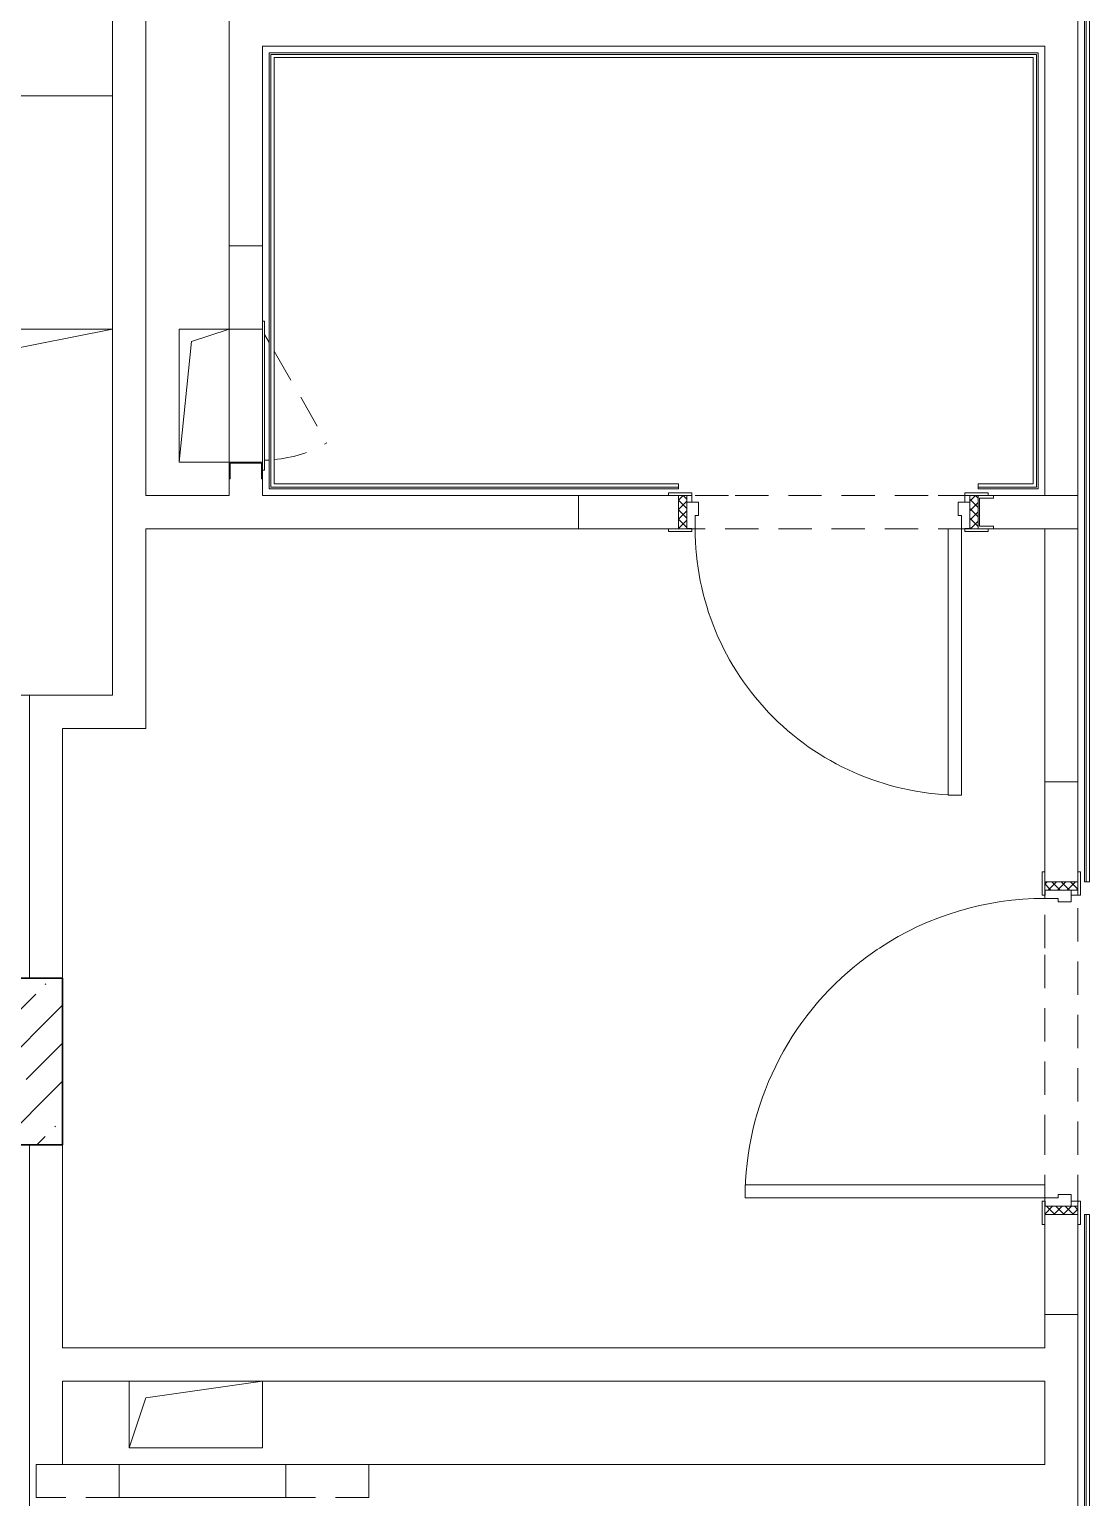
# Model space of a CAD drawing. Header units: millimetres. Extents: x 5993 to 95364, y 94667 to 143522.
# Drawn here: x 48180.9 to 48440.2, y 119700.2 to 120059.1 of the extents above; entities that cross this region are included whole.
import ezdxf

# ---------------------------------------------------------------- set-up
doc = ezdxf.new("R2010")
doc.units = ezdxf.units.MM
doc.linetypes.add('200_ШТРИХ_ш1п0_6_', pattern=[160, 100, -60])
for name, color, linetype, lineweight in [('0-2', 7, 'Continuous', 9), ('Двери', 7, 'Continuous', 9), ('Каркас_Импост', 7, 'Continuous', 13), ('Каркас_Импост-1', 7, 'Continuous', 9), ('Несущие колонны', 7, 'Continuous', 9), ('Несущие колонны-1', 7, 'Continuous', 35), ('Обобщенные модели', 7, 'Continuous', 9), ('Общие ребра', 7, 'Continuous', 9), ('Окна', 7, 'Continuous', 9), ('Открывание в плане-2', 7, '200_ШТРИХ_ш1п0_6_', 9), ('Открывание-1', 7, 'Continuous', 9), ('Панель', 7, 'Continuous', 13), ('Перемычка_Пунктирные линии-1', 7, '200_ШТРИХ_ш1п0_6_', 9), ('Стены-1', 7, 'Continuous', 13)]:
    doc.layers.add(name, color=color, linetype=linetype, lineweight=lineweight)

# ---------------------------------------------------------------- blocks, each defined once
blk = doc.blocks.new('Дверь_СКБ_1Ст_Внутренняя_ШЕР - СОШ_Д-3_Дв_900x2100h_С_У персонала_ Душ персонала-27748721-АИ2_01_План напольных покрытий и плинтусов 1го этажа _Часть 1_')
at = {"layer": 'Двери'}
h = blk.add_hatch(dxfattribs=at)
h.set_pattern_fill('FP_78', color=256, style=0, pattern_type=2)
h.set_pattern_definition([(135, (1851.411, 114.685), (-14.14213562373095, -14.14213562373095), []), (225, (1851.411, 114.685), (14.14213562373095, -14.14213562373095), [])])
h.paths.add_polyline_path([(462.4999999999035, 49.99999999989334), (437.4999999999092, 49.99999999989334), (437.4999999999092, -50.00000000007526), (462.4999999998862, -50.00000000007526)], flags=0)
at = {"layer": 'Каркас_Импост-1'}
h = blk.add_hatch(dxfattribs=at)
h.set_pattern_fill('FP_79', color=256, style=0, pattern_type=2)
h.set_pattern_definition([(45, (-271.384, 114.685), (-14.14213562373095, 14.14213562373095), []), (135, (-271.384, 114.685), (-14.14213562373095, -14.14213562373095), [])])
h.paths.add_polyline_path([(-412.5000000001054, 49.99999999989334), (-437.5000000000998, 49.99999999989334), (-437.5000000000998, -50.00000000010125), (-412.5000000001054, -50.00000000010125)], flags=0)
at = {"layer": 'Каркас_Импост'}
for p, q in [((-397.5000000000052, 57.99999999999704), (-467.5000000000055, 57.99999999999704)), ((-467.5000000000055, 57.99999999999704), (-467.5000000000055, 49.99999999999613)), ((-467.5000000000055, 49.99999999999613), (-397.5000000000052, 49.99999999999613)), ((-412.5000000000055, 49.99999999999423), (-437.5000000000056, 49.99999999999423)), ((-437.5000000000056, 49.99999999999423), (-437.5000000000056, -50.00000000000185)), ((-387.5000000000078, 50.00000000094646), (-412.5000000000077, 50.00000000094646)), ((-412.5000000000077, 50.00000000094646), (-412.5000000000077, -29.99999999905353)), ((-412.5000000000055, -50.00000000000185), (-412.5000000000055, 49.99999999999423)), ((-397.5000000000052, 49.99999999999613), (-412.5000000000055, 49.99999999999613)), ((-412.5000000000055, 49.99999999999613), (-412.5000000000055, 48.99999999999687)), ((-412.5000000000055, 48.99999999999687), (-397.5000000000052, 48.99999999999687)), ((-397.5000000000052, 49.99999999999613), (-397.5000000000052, 57.99999999999704)), ((-397.5000000000052, 48.99999999999687), (-397.5000000000052, 49.99999999999613)), ((-387.5000000000078, 10.0000000009472), (-387.5000000000078, 50.00000000094646)), ((412.4999999999917, 50.00000000094646), (412.4999999999917, 10.0000000009472)), ((437.4999999999921, 50.00000000094646), (412.4999999999917, 50.00000000094646)), ((492.4999999999958, 57.9999999999829), (422.4999999999955, 57.9999999999829)), ((422.4999999999955, 57.99999999998293), (422.4999999999955, 49.99999999997172)), ((437.4999999999961, 49.99999999999594), (422.4999999999955, 49.99999999999594)), ((422.4999999999955, 49.99999999999594), (422.4999999999955, 48.99999999999665)), ((422.4999999999955, 49.99999999997172), (492.4999999999958, 49.99999999997172)), ((422.4999999999955, 48.99999999999665), (437.4999999999961, 48.99999999999665)), ((437.4999999999921, -29.99999999905353), (437.4999999999921, 50.00000000094646)), ((462.4999999999959, 49.99999999999412), (437.4999999999953, 49.99999999999412)), ((437.4999999999953, 49.99999999999412), (437.4999999999953, -49.99999999997178)), ((437.4999999999961, 48.99999999999665), (437.4999999999961, 49.99999999999594)), ((462.4999999999959, -49.99999999997178), (462.4999999999959, 49.99999999999412)), ((492.4999999999958, 49.99999999997171), (492.4999999999958, 57.9999999999829)), ((-377.5000000000084, 10.0000000009472), (-387.5000000000078, 10.0000000009472)), ((-377.5000000000084, -29.99999999905353), (-377.5000000000084, 10.0000000009472)), ((412.4999999999917, 10.0000000009472), (402.4999999999911, 10.0000000009472)), ((402.4999999999911, 10.0000000009472), (402.4999999999911, -29.99999999905353)), ((-412.5000000000077, -29.99999999905353), (-377.5000000000084, -29.99999999905353)), ((-397.5000000000052, -30.00000000001632), (-412.5000000000055, -30.00000000001632)), ((-412.5000000000055, -30.00000000001632), (-412.5000000000055, -50.00000000000357)), ((-397.5000000000052, -50.00000000000357), (-397.5000000000052, -30.00000000001632)), ((402.4999999999911, -29.99999999905353), (437.4999999999921, -29.99999999905353)), ((437.4999999999961, -30.00000000001653), (422.4999999999955, -30.00000000001653)), ((422.4999999999955, -30.00000000001653), (422.4999999999955, -50.00000000000376)), ((437.4999999999961, -50.00000000000376), (437.4999999999961, -30.00000000001653)), ((-397.5000000000052, -50.00000000000356), (-467.5000000000055, -50.00000000000356)), ((-467.5000000000055, -50.00000000000356), (-467.5000000000055, -57.99999999999862)), ((-467.5000000000055, -57.99999999999862), (-397.5000000000052, -57.99999999999862)), ((-437.5000000000056, -50.00000000000185), (-412.5000000000055, -50.00000000000185)), ((-412.5000000000055, -50.00000000000357), (-397.5000000000052, -50.00000000000357)), ((-397.5000000000052, -57.99999999999862), (-397.5000000000052, -50.00000000000356)), ((422.4999999999955, -50.00000000000376), (437.4999999999961, -50.00000000000376)), ((492.4999999999955, -50.00000000000403), (422.4999999999952, -50.00000000000403)), ((422.4999999999952, -50.00000000000403), (422.4999999999952, -58.0000000000114)), ((422.4999999999952, -58.0000000000114), (492.4999999999955, -58.0000000000114)), ((437.4999999999953, -49.99999999997178), (462.4999999999959, -49.99999999997178)), ((492.4999999999955, -58.00000000001142), (492.4999999999955, -50.00000000000403))]:
    blk.add_line(p, q, dxfattribs=at)
at = {"layer": 'Открывание-1'}
blk.add_arc((-387.4999999999975, 50.00000000094532), 799.9999999999899, 359.9999999999996, 90.0000000000013, dxfattribs=at)
at = {"layer": 'Панель'}
for p, q in [((-387.5000000000144, 850.0000000009346), (-387.5000000000105, 50.00000000093452)), ((-347.5000000000144, 850.0000000009347), (-387.5000000000144, 850.0000000009347)), ((-347.5000000000105, 50.00000000093479), (-347.5000000000144, 850.0000000009347)), ((-387.5000000000105, 50.00000000093452), (-347.5000000000105, 50.00000000093452))]:
    blk.add_line(p, q, dxfattribs=at)
blk = doc.blocks.new('Дверь_СКБ_1Ст_Внутренняя_ШЕР - СОШ_Д-8_Дв_1000x2100h_ПУИ_  Комната персонала-27781682-АИ2_01_План напольных покрытий и плинтусов 1го этажа _Часть 1_')
at = {"layer": 'Двери'}
h = blk.add_hatch(dxfattribs=at)
h.set_pattern_fill('FP_64', color=256, style=0, pattern_type=2)
h.set_pattern_definition([(135, (1801.411, 114.685), (-14.14213562373095, -14.14213562373095), []), (225, (1801.411, 114.685), (14.14213562373095, -14.14213562373095), [])])
h.paths.add_polyline_path([(487.5000000000884, -50.00000000005794), (512.5000000000871, -50.00000000005794), (512.5000000000871, 49.99999999988468), (487.5000000000884, 49.99999999988468)], flags=0)
at = {"layer": 'Каркас_Импост-1'}
h = blk.add_hatch(dxfattribs=at)
h.set_pattern_fill('FP_65', color=256, style=0, pattern_type=2)
h.set_pattern_definition([(45, (-321.384, 114.685), (-14.14213562373095, 14.14213562373095), []), (135, (-321.384, 114.685), (-14.14213562373095, -14.14213562373095), [])])
h.paths.add_polyline_path([(-487.4999999999152, -50.00000000009259), (-462.4999999999122, -50.00000000009259), (-462.4999999999122, 49.999999999902), (-487.4999999999152, 49.999999999902)], flags=0)
at = {"layer": 'Каркас_Импост'}
for p, q in [((-447.5000000000049, 57.99999999999704), (-517.5000000000052, 57.99999999999704)), ((-517.5000000000052, 57.99999999999704), (-517.5000000000052, 49.99999999999613)), ((-517.5000000000052, 49.99999999999613), (-447.5000000000049, 49.99999999999613)), ((-462.5000000000052, 49.99999999999423), (-487.5000000000053, 49.99999999999423)), ((-487.5000000000053, 49.99999999999423), (-487.5000000000053, -50.00000000000185)), ((-437.500000000008, 50.00000000094693), (-462.5000000000079, 50.00000000094693)), ((-462.5000000000079, 50.00000000094693), (-462.5000000000079, -29.99999999905305)), ((-462.5000000000052, -50.00000000000185), (-462.5000000000052, 49.99999999999423)), ((-447.5000000000049, 49.99999999999613), (-462.5000000000052, 49.99999999999613)), ((-462.5000000000052, 49.99999999999613), (-462.5000000000052, 48.99999999999687)), ((-462.5000000000052, 48.99999999999687), (-447.5000000000049, 48.99999999999687)), ((-447.5000000000049, 49.99999999999613), (-447.5000000000049, 57.99999999999704)), ((-447.5000000000049, 48.99999999999687), (-447.5000000000049, 49.99999999999613)), ((-437.500000000008, 10.00000000094768), (-437.500000000008, 50.00000000094693)), ((462.4999999999913, 50.00000000094693), (462.4999999999913, 10.00000000094768)), ((487.4999999999921, 50.00000000094693), (462.4999999999913, 50.00000000094693)), ((542.499999999996, 57.99999999998289), (472.4999999999957, 57.99999999998289)), ((472.4999999999957, 57.9999999999829), (472.4999999999957, 49.99999999997171)), ((487.4999999999964, 49.99999999999594), (472.4999999999957, 49.99999999999594)), ((472.4999999999957, 49.99999999999594), (472.4999999999957, 48.99999999999665)), ((472.4999999999957, 49.99999999997171), (542.499999999996, 49.99999999997171)), ((472.4999999999957, 48.99999999999665), (487.4999999999964, 48.99999999999665)), ((487.4999999999921, -29.99999999905305), (487.4999999999921, 50.00000000094693)), ((512.4999999999961, 49.99999999999412), (487.4999999999956, 49.99999999999412)), ((487.4999999999956, 49.99999999999412), (487.4999999999956, -49.99999999997178)), ((487.4999999999964, 48.99999999999665), (487.4999999999964, 49.99999999999594)), ((512.4999999999961, -49.99999999997178), (512.4999999999961, 49.99999999999412)), ((542.499999999996, 49.9999999999717), (542.499999999996, 57.99999999998289)), ((-427.5000000000086, 10.00000000094768), (-437.500000000008, 10.00000000094768)), ((-427.5000000000086, -29.99999999905305), (-427.5000000000086, 10.00000000094768)), ((462.4999999999913, 10.00000000094768), (452.4999999999908, 10.00000000094768)), ((452.4999999999908, 10.00000000094768), (452.4999999999908, -29.99999999905305)), ((-462.5000000000079, -29.99999999905305), (-427.5000000000086, -29.99999999905305)), ((-447.5000000000049, -30.00000000001632), (-462.5000000000052, -30.00000000001632)), ((-462.5000000000052, -30.00000000001632), (-462.5000000000052, -50.00000000000357)), ((-447.5000000000049, -50.00000000000357), (-447.5000000000049, -30.00000000001632)), ((452.4999999999908, -29.99999999905305), (487.4999999999921, -29.99999999905305)), ((487.4999999999964, -30.00000000001653), (472.4999999999957, -30.00000000001653)), ((472.4999999999957, -30.00000000001653), (472.4999999999957, -50.00000000000376)), ((487.4999999999964, -50.00000000000376), (487.4999999999964, -30.00000000001653)), ((-447.5000000000049, -50.00000000000356), (-517.5000000000052, -50.00000000000356)), ((-517.5000000000052, -50.00000000000356), (-517.5000000000052, -57.99999999999862)), ((-517.5000000000052, -57.99999999999862), (-447.5000000000049, -57.99999999999862)), ((-487.5000000000053, -50.00000000000185), (-462.5000000000052, -50.00000000000185)), ((-462.5000000000052, -50.00000000000357), (-447.5000000000049, -50.00000000000357)), ((-447.5000000000049, -57.99999999999862), (-447.5000000000049, -50.00000000000356)), ((472.4999999999957, -50.00000000000376), (487.4999999999964, -50.00000000000376)), ((542.4999999999958, -50.00000000000403), (472.4999999999955, -50.00000000000403)), ((472.4999999999955, -50.00000000000403), (472.4999999999955, -58.00000000001142)), ((472.4999999999955, -58.00000000001142), (542.4999999999958, -58.00000000001142)), ((487.4999999999956, -49.99999999997178), (512.4999999999961, -49.99999999997178)), ((542.4999999999958, -58.00000000001143), (542.4999999999958, -50.00000000000403))]:
    blk.add_line(p, q, dxfattribs=at)
at = {"layer": 'Открывание-1'}
for radius, start, end in [(899.9999999999886, 37.77521136722344, 90.0000000000011), (899.9999999999886, 33.48515146656599, 37.77521136722344), (899.9999999999902, 359.9999999999996, 33.485151466566)]:
    blk.add_arc((-437.4999999999981, 50.0000000009458), radius, start, end, dxfattribs=at)
at = {"layer": 'Панель'}
for p, q in [((-437.5000000000151, 950.0000000009353), (-437.5000000000106, 50.00000000093506)), ((-397.5000000000151, 950.0000000009354), (-437.5000000000151, 950.0000000009354)), ((-397.5000000000107, 50.00000000093533), (-397.5000000000151, 950.0000000009354)), ((-437.5000000000106, 50.00000000093506), (-397.5000000000107, 50.00000000093506))]:
    blk.add_line(p, q, dxfattribs=at)
blk = doc.blocks.new('BSC_Колонна _Прямоугольная - 500х700-V145-АИ2_01_План напольных покрытий и плинтусов 1го этажа _Часть 1_')
at = {"layer": 'Несущие колонны'}
h = blk.add_hatch(dxfattribs=at)
h.set_pattern_fill('FP_183', color=256, style=0, pattern_type=2)
h.set_pattern_definition([(315, (-71950, 80200), (114.0492527375783, 114.0492527375783), []), (315, (-71950, 80085.951), (114.0492527375783, 114.0492527375783), [201.613, -40.323, 3.353, -36.97])])
h.paths.add_polyline_path([(-249.9999999999172, 349.9999999999204), (-249.9999999999129, -350.0000000000937), (250.0000000000818, -350.0000000000763), (250.0000000000818, 349.9999999999204)], flags=0)
at = {"layer": 'Несущие колонны-1'}
for p, q in [((250.0000000000001, 349.9999999999999), (-250.0000000000001, 349.9999999999999)), ((-250.0000000000001, 349.9999999999992), (-249.9999999999954, -350)), ((249.9999999999998, -349.9999999999919), (249.9999999999998, 350)), ((-249.9999999999954, -350), (249.9999999999998, -349.9999999999919))]:
    blk.add_line(p, q, dxfattribs=at)
blk = doc.blocks.new('АР_Перемычка - АР_Перемычка-V184-АИ2_01_План напольных покрытий и плинтусов 1го этажа _Часть 1_')
at = {"layer": 'Обобщенные модели'}
blk.add_line((-300.0000000000002, -49.9999999999935), (-299.0000000000001, -49.9999999999935), dxfattribs=at)
at = {"layer": 'Перемычка_Пунктирные линии-1'}
for p, q in [((-300.0000000000002, 50.00000000000646), (1200.000000000003, 50.00000000000646)), ((-300.0000000000002, -49.9999999999935), (-300.0000000000002, 50.00000000000646)), ((1200.000000000003, 50.00000000000646), (1200.000000000003, -49.9999999999935)), ((-300.0000000000002, -49.9999999999935), (150.0000000000262, -49.9999999999935)), ((150.0000000000262, -49.9999999999935), (750.0000000000106, -49.9999999999935)), ((750.0000000000106, -49.9999999999935), (1200.000000000003, -49.9999999999935))]:
    blk.add_line(p, q, dxfattribs=at)
blk = doc.blocks.new('АР_Перемычка - АР_Перемычка-27781087-АИ2_01_План напольных покрытий и плинтусов 1го этажа _Часть 1_')
at = {"layer": 'Обобщенные модели'}
blk.add_line((-300.0000000000002, -49.9999999999935), (-299.0000000000001, -49.9999999999935), dxfattribs=at)
at = {"layer": 'Перемычка_Пунктирные линии-1'}
for p, q in [((-300.0000000000002, 50.00000000000646), (199.9999999999989, 50.00000000000646)), ((-300.0000000000002, -49.9999999999935), (-300.0000000000002, 50.00000000000646)), ((199.9999999999989, 50.00000000000646), (800.0000000000042, 50.00000000000646)), ((800.0000000000042, 50.00000000000646), (1300.000000000003, 50.00000000000646)), ((1300.000000000003, 50.00000000000646), (1300.000000000003, -49.9999999999935)), ((-300.0000000000002, -49.9999999999935), (1300.000000000003, -49.9999999999935))]:
    blk.add_line(p, q, dxfattribs=at)
blk = doc.blocks.new('154_Стойка_СКБ_Швеллер - СМ-2230_100-28218823-АИ2_01_План напольных покрытий и плинтусов 1го этажа _Часть 1_')
at = {"layer": 'Обобщенные модели'}
for p, q in [((170.9999999999923, 50.00000000000988), (154.9999999999709, 50.00000000000988)), ((170.9999999999923, 42.40000000000987), (170.9999999999923, 50.00000000000988)), ((129.4999999999923, 42.40000000000987), (170.9999999999923, 42.40000000000987)), ((129.4999999999923, -42.39999999999011), (129.4999999999923, 42.40000000000987)), ((170.9999999999923, -42.39999999999011), (129.4999999999923, -42.39999999999011)), ((170.9999999999923, -49.9999999999901), (170.9999999999923, -42.39999999999011)), ((154.9999999999709, -49.9999999999901), (170.9999999999923, -49.9999999999901))]:
    blk.add_line(p, q, dxfattribs=at)
blk = doc.blocks.new('AR_Отверстие Ниша - Лючок-32404745-АИ2_01_План напольных покрытий и плинтусов 1го этажа _Часть 1_')
at = {"layer": 'Окна'}
for p, q in [((199.999999999192, 50.00000015199998), (-199.999999999208, 50.00000015199998)), ((199.999999999192, -50.00000000000002), (199.999999999192, 50.00000015199998)), ((-199.999999999208, -50.00000000000002), (199.999999999192, -50.00000000000002))]:
    blk.add_line(p, q, dxfattribs=at)
blk = doc.blocks.new('Л_Общий_Лючок - Лючок-29684549-АИ2_01_План напольных покрытий и плинтусов 1го этажа _Часть 1_')
at = {"layer": 'Окна'}
for p, q in [((423.9999999984, 6.00000000000021), (-23.9999999999984, 6.00000000000021)), ((-23.9999999999984, 6.00000000000021), (-23.9999999999984, 0)), ((-23.9999999999984, 0), (-7.49124096088849e-12, 0)), ((423.9999999984, 6.00000000000021), (423.9999999984, 0))]:
    blk.add_line(p, q, dxfattribs=at)
at = {"layer": 'Открывание в плане-2'}
for p, q in [((66.62177826483645, 34.99999999995765), (342.0178566669795, 193.9999999991998)), ((16.39230484542594, 6.000000000008289), (40.64101615130006, 19.99999999995602))]:
    blk.add_line(p, q, dxfattribs=at)
for radius, start, end in [(387.9999999984, 5.194767188418792, 29.99999999999959), (387.9999999984001, 0.8905315180159796, 2.968438393379135)]:
    blk.add_arc((6.000000000001191, 2.7494673204842e-12), radius, start, end, dxfattribs=at)
blk = doc.blocks.new('AR_Отверстие Ниша - Лючок-32403071-АИ2_01_План напольных покрытий и плинтусов 1го этажа _Часть 1_')
at = {"layer": 'Окна'}
for p, q in [((-250.000000000008, 50.00000000000002), (249.999999999992, 50.00000000000002)), ((-250.000000000008, -50.00000015199998), (-250.000000000008, 50.00000000000002)), ((249.999999999992, 50.00000000000002), (249.999999999992, -50.00000015199998)), ((249.999999999992, -50.00000015199998), (-250.000000000008, -50.00000015199998))]:
    blk.add_line(p, q, dxfattribs=at)
blk = doc.blocks.new('АР_Перемычка1 - АР_Перемычка 2-29723324-АИ2_01_План напольных покрытий и плинтусов 1го этажа _Часть 1_')
at = {"layer": 'Перемычка_Пунктирные линии-1'}
for p, q in [((-250, 49.9999999999935), (8.121503469737946e-13, 49.9999999999935)), ((-250, 49.9999999999935), (-250, -50.00000000000646)), ((500.0000000000194, 49.9999999999935), (750.0000000000033, 49.9999999999935)), ((750.0000000000033, -50.00000000000646), (750.0000000000033, 49.9999999999935)), ((-250, -50.00000000000646), (8.121503469737946e-13, -50.00000000000646)), ((500.0000000000194, -50.00000000000646), (750.0000000000033, -50.00000000000646))]:
    blk.add_line(p, q, dxfattribs=at)
blk = doc.blocks.new('АР_Перемычка1 - АР_Перемычка 2-29751974-АИ2_01_План напольных покрытий и плинтусов 1го этажа _Часть 1_')
at = {"layer": 'Перемычка_Пунктирные линии-1'}
for p, q in [((399.9999999983997, 50.00000000000646), (649.9999999984034, 50.00000000000646)), ((649.9999999984034, 50.00000000000646), (649.9999999984034, -49.9999999999935)), ((399.9999999983997, -49.9999999999935), (649.9999999984034, -49.9999999999935))]:
    blk.add_line(p, q, dxfattribs=at)
blk = doc.blocks.new('154_Фахверк_СКБ_Швеллер - Тип_100_4010-27789772-АИ2_01_План напольных покрытий и плинтусов 1го этажа _Часть 1_')
at = {"layer": 'Обобщенные модели'}
for p, q in [((174.9999999999923, 50.00000000000986), (124.9999999999923, 50.00000000000986)), ((124.9999999999923, 50.00000000000986), (124.9999999999923, -49.99999999999013)), ((127.9999999999923, 47.00000000000985), (174.9999999999923, 47.00000000000985)), ((127.9999999999923, -46.99999999999012), (127.9999999999923, 47.00000000000985)), ((174.9999999999923, 47.00000000000985), (174.9999999999923, 50.00000000000986)), ((124.9999999999923, -49.99999999999013), (174.9999999999923, -49.99999999999013)), ((174.9999999999923, -46.99999999999012), (127.9999999999923, -46.99999999999012)), ((174.9999999999923, -49.99999999999013), (174.9999999999923, -46.99999999999012))]:
    blk.add_line(p, q, dxfattribs=at)
blk = doc.blocks.new('AR_Отверстие прямоугольное _в плите_ - AR_Отверстие прямоугольное _в плите_-30459278-АИ2_01_План напольных покрытий и плинтусов 1го этажа _Часть 1_')
at = {"layer": 'Обобщенные модели'}
for p, q in [((74.9999999616036, 199.9999999992069), (-74.99999996159637, 199.9999999992069)), ((-74.99999996159637, 199.9999999992069), (-74.99999996159637, -199.9999999991931)), ((-37.49999998079636, 162.5000000184069), (74.9999999616036, 199.9999999992069)), ((-74.99999996159637, -199.9999999991931), (-37.49999998079636, 162.5000000184069)), ((-74.99999996159637, -199.9999999991931), (74.9999999616036, -199.9999999991931))]:
    blk.add_line(p, q, dxfattribs=at)
blk = doc.blocks.new('AR_Отверстие прямоугольное _в плите_ - AR_Отверстие прямоугольное _в плите_-30459223-АИ2_01_План напольных покрытий и плинтусов 1го этажа _Часть 1_')
at = {"layer": 'Обобщенные модели'}
for p, q in [((-199.9999999991963, 99.99999999960693), (-199.9999999991963, -99.99999999959306)), ((-149.9999999993964, 49.99999999980692), (199.9999999992037, 99.99999999960693)), ((199.9999999992036, -99.99999999959306), (199.9999999992036, 99.99999999960693)), ((-199.9999999991963, -99.99999999959306), (-149.9999999993964, 49.99999999980692)), ((-199.9999999991963, -99.99999999959306), (199.9999999992036, -99.99999999959306))]:
    blk.add_line(p, q, dxfattribs=at)
blk = doc.blocks.new('AR_Отверстие прямоугольное _в плите_ - AR_Отверстие прямоугольное _в плите_-30552544-АИ2_01_План напольных покрытий и плинтусов 1го этажа _Часть 1_')
at = {"layer": 'Обобщенные модели'}
for p, q in [((299.9999999988036, 650.0000000736068), (-299.9999999987963, 650.0000000736068)), ((-299.9999999987963, 650.0000000736068), (-299.9999999987963, -650.0000000735931)), ((-199.9999999991963, 550.0000000740068), (299.9999999988036, 650.0000000736068)), ((-299.9999999987963, -650.0000000735931), (-199.9999999991963, 550.0000000740068)), ((-299.9999999987963, -650.0000000735931), (299.9999999988036, -650.0000000735931))]:
    blk.add_line(p, q, dxfattribs=at)
blk = doc.blocks.new('AR_Отверстие прямоугольное _в плите_ - AR_Отверстие прямоугольное _в плите_-30552713-АИ2_01_План напольных покрытий и плинтусов 1го этажа _Часть 1_')
at = {"layer": 'Обобщенные модели'}
for p, q in [((299.9999999988036, 550.0000000740067), (-299.9999999987963, 550.0000000740067)), ((-299.9999999987963, 550.0000000740067), (-299.9999999987963, -550.0000000739931)), ((-199.9999999991963, 450.0000000744068), (299.9999999988036, 550.0000000740067)), ((-299.9999999987963, -550.0000000739931), (-199.9999999991963, 450.0000000744068)), ((-299.9999999987963, -550.0000000739931), (49.9999999997528, -550.0000000739931))]:
    blk.add_line(p, q, dxfattribs=at)

msp = doc.modelspace()

# ---------------------------------------------------------------- linework, layer by layer
at = {"layer": 'Общие ребра'}
for p, q in [((48439.36879845086, 119850.7326869355), (48439.36879845086, 120266.6636720402)), ((48427.15947403485, 120053.0004947604), (48239.9498329897, 120053.0004947604)), ((48239.9498329897, 120052.1865397993), (48239.9498329897, 120053.0004947604)), ((48427.15947403485, 120053.0004947604), (48427.15947403485, 120052.1865397993)), ((48239.9498329897, 120052.1865397993), (48239.9498329897, 119947.1863498218)), ((48427.15947403485, 119948.0003047829), (48427.15947403485, 120052.1865397993)), ((48240.76378795075, 119947.1863498218), (48239.9498329897, 119947.1863498218)), ((48240.76378795075, 119947.1863498218), (48339.65931572026, 119947.1863498218)), ((48412.91526221619, 119947.1863498218), (48427.15947403485, 119947.1863498218)), ((48427.15947403485, 119948.0003047829), (48427.15947403485, 119947.1863498218)), ((48439.36879845086, 119648.0579016301), (48439.36879845086, 119769.3371908289))]:
    msp.add_line(p, q, dxfattribs=at)
at = {"layer": 'Стены-1'}
for p, q in [((48437.33391104818, 119853.1745518187), (48437.33391104818, 120264.221807157)), ((48438.9618209703, 120266.6636720402), (48438.9618209703, 119850.7326869355)), ((48440.18275341191, 119850.7326869355), (48440.18275341191, 120266.6636720402)), ((48201.28697233908, 120173.0588515176), (48201.28697233908, 119896.3141647552)), ((48209.42652194973, 119945.1514624191), (48209.42652194973, 120173.0588515176)), ((48229.77539597639, 120173.0588515176), (48229.77539597639, 119985.8492104724)), ((48237.91494558704, 120055.035382163), (48429.19436143753, 120055.035382163)), ((48237.91494558704, 119987.8027023789), (48237.91494558704, 120055.035382163)), ((48427.56645151538, 120053.4074722409), (48239.54285550916, 120053.4074722409)), ((48239.54285550916, 120053.4074722409), (48239.54285550916, 120053.0004947604)), ((48239.54285550916, 120053.0004947604), (48239.54285550916, 120052.1865397993)), ((48427.56645151538, 120053.0004947604), (48427.56645151538, 120053.4074722409)), ((48427.56645151538, 120052.1865397993), (48427.56645151538, 120053.0004947604)), ((48429.19436143753, 120055.035382163), (48429.19436143753, 119945.1514624191)), ((48239.54285550916, 120052.1865397993), (48239.54285550916, 119946.7793723413)), ((48240.76378795075, 120052.1865397993), (48426.34551907377, 120052.1865397993)), ((48240.76378795075, 119948.0003047829), (48240.76378795075, 120052.1865397993)), ((48426.34551907377, 120052.1865397993), (48426.34551907377, 119948.0003047829)), ((48427.56645151538, 119948.0003047829), (48427.56645151538, 120052.1865397993)), ((48229.77539597639, 119949.2212372245), (48229.77539597639, 119945.1514624191)), ((48237.91494558704, 119945.1514624191), (48237.91494558704, 119949.2212372245)), ((48229.77539597639, 119945.1514624191), (48209.42652194973, 119945.1514624191)), ((48337.21745083708, 119945.1514624191), (48237.91494558704, 119945.1514624191)), ((48239.54285550916, 119946.7793723413), (48239.9498329897, 119946.7793723413)), ((48239.9498329897, 119946.7793723413), (48240.76378795075, 119946.7793723413)), ((48339.65931572026, 119948.0003047829), (48240.76378795075, 119948.0003047829)), ((48240.76378795075, 119946.7793723413), (48339.65931572026, 119946.7793723413)), ((48339.65931572026, 119946.7793723413), (48339.65931572026, 119948.0003047829)), ((48426.34551907377, 119948.0003047829), (48412.91526221619, 119948.0003047829)), ((48412.91526221619, 119948.0003047829), (48412.91526221619, 119946.7793723413)), ((48412.91526221619, 119946.7793723413), (48427.56645151538, 119946.7793723413)), ((48429.19436143753, 119945.1514624191), (48416.65945503711, 119945.1514624191)), ((48427.56645151538, 119947.1863498218), (48427.56645151538, 119948.0003047829)), ((48427.56645151538, 119946.7793723413), (48427.56645151538, 119947.1863498218)), ((48209.42652194973, 119937.0119128085), (48337.21745083708, 119937.0119128085)), ((48209.42652194973, 119896.3141647552), (48209.42652194973, 119937.0119128085)), ((48416.65945503711, 119937.0119128085), (48429.19436143753, 119937.0119128085)), ((48429.19436143753, 119937.0119128085), (48429.19436143753, 119853.1745518187)), ((48201.28697233908, 119896.3141647552), (48180.93809831241, 119896.3141647552)), ((48180.93809831241, 119896.3141647552), (48180.93809831241, 119888.1746151445)), ((48209.42652194973, 119888.1746151445), (48209.42652194973, 119896.3141647552)), ((48180.93809831241, 119888.1746151445), (48180.93809831241, 119827.1279930646)), ((48189.07764792308, 119827.1279930646), (48189.07764792308, 119888.1746151445)), ((48189.07764792308, 119888.1746151445), (48209.42652194973, 119888.1746151445)), ((48438.9618209703, 119850.7326869355), (48440.18275341191, 119850.7326869355)), ((48180.93809831241, 119786.4302450113), (48180.93809831241, 119558.5228559129)), ((48189.07764792308, 119736.7789923863), (48189.07764792308, 119786.4302450113)), ((48438.9618209703, 119769.3371908289), (48438.9618209703, 119648.0579016301)), ((48440.18275341191, 119769.3371908289), (48438.9618209703, 119769.3371908289)), ((48440.18275341191, 119648.0579016301), (48440.18275341191, 119769.3371908289)), ((48429.19436143753, 119766.8953259457), (48429.19436143753, 119736.7789923863)), ((48437.33391104818, 119650.4997665133), (48437.33391104818, 119766.8953259457)), ((48429.19436143753, 119736.7789923863), (48189.07764792308, 119736.7789923863)), ((48189.07764792308, 119728.6394427756), (48429.19436143753, 119728.6394427756)), ((48189.07764792308, 119708.290568749), (48189.07764792308, 119728.6394427756)), ((48429.19436143753, 119728.6394427756), (48429.19436143753, 119708.290568749)), ((48202.91488226128, 119708.290568749), (48189.07764792308, 119708.290568749)), ((48429.19436143753, 119708.290568749), (48243.61263031457, 119708.290568749))]:
    msp.add_line(p, q, dxfattribs=at)

# ---------------------------------------------------------------- block references
at = {"layer": '0-2', "xscale": 0.08139549610658335, "yscale": 0.08139549610658335, "zscale": 0.08139549610658335}
for name, p in [('AR_Отверстие прямоугольное _в плите_ - AR_Отверстие прямоугольное _в плите_-30552544-АИ2_01_План напольных покрытий и плинтусов 1го этажа _Часть 1_', (48176.86832350709, 120095.7331302163)), ('AR_Отверстие прямоугольное _в плите_ - AR_Отверстие прямоугольное _в плите_-30552713-АИ2_01_План напольных покрытий и плинтусов 1го этажа _Часть 1_', (48176.86832350712, 119941.0816876138)), ('AR_Отверстие прямоугольное _в плите_ - AR_Отверстие прямоугольное _в плите_-30459278-АИ2_01_План напольных покрытий и плинтусов 1го этажа _Часть 1_', (48223.67073376845, 119969.5701112511)), ('154_Стойка_СКБ_Швеллер - СМ-2230_100-28218823-АИ2_01_План напольных покрытий и плинтусов 1го этажа _Часть 1_', (48402.74082520287, 119941.0816876138)), ('AR_Отверстие прямоугольное _в плите_ - AR_Отверстие прямоугольное _в плите_-30459223-АИ2_01_План напольных покрытий и плинтусов 1го этажа _Часть 1_', (48221.6358463658, 119720.499893165))]:
    msp.add_blockref(name, p, dxfattribs=at)
for name, p, rotation in [('АР_Перемычка1 - АР_Перемычка 2-29751974-АИ2_01_План напольных покрытий и плинтусов 1го этажа _Часть 1_', (48233.84517078171, 119953.2910120298), 89.9999999999999), ('Л_Общий_Лючок - Лючок-29684549-АИ2_01_План напольных покрытий и плинтусов 1го этажа _Часть 1_', (48237.91494558704, 119985.8492104724), 269.9999999999999), ('AR_Отверстие Ниша - Лючок-32404745-АИ2_01_План напольных покрытий и плинтусов 1го этажа _Часть 1_', (48233.84517078171, 119969.5701112511), 89.9999999999999), ('154_Фахверк_СКБ_Швеллер - Тип_100_4010-27789772-АИ2_01_План напольных покрытий и плинтусов 1го этажа _Часть 1_', (48233.84517078171, 119963.4654490432), 269.9999999999999), ('АР_Перемычка - АР_Перемычка-V184-АИ2_01_План напольных покрытий и плинтусов 1го этажа _Часть 1_', (48412.91526221619, 119941.0816876138), 180), ('Дверь_СКБ_1Ст_Внутренняя_ШЕР - СОШ_Д-3_Дв_900x2100h_С_У персонала_ Душ персонала-27748721-АИ2_01_План напольных покрытий и плинтусов 1го этажа _Часть 1_', (48377.30473266958, 119941.0816876138), 180), ('АР_Перемычка - АР_Перемычка-27781087-АИ2_01_План напольных покрытий и плинтусов 1го этажа _Часть 1_', (48433.26413624285, 119769.3371908289), 89.99999999999991), ('Дверь_СКБ_1Ст_Внутренняя_ШЕР - СОШ_Д-8_Дв_1000x2100h_ПУИ_  Комната персонала-27781682-АИ2_01_План напольных покрытий и плинтусов 1го этажа _Часть 1_', (48433.26413624285, 119809.0174951809), 89.99999999999991), ('BSC_Колонна _Прямоугольная - 500х700-V145-АИ2_01_План напольных покрытий и плинтусов 1го этажа _Часть 1_', (48160.58922428578, 119806.7791190379), 89.9999999999999), ('АР_Перемычка1 - АР_Перемычка 2-29723324-АИ2_01_План напольных покрытий и плинтусов 1го этажа _Часть 1_', (48243.61263031457, 119704.2207939437), 180), ('AR_Отверстие Ниша - Лючок-32403071-АИ2_01_План напольных покрытий и плинтусов 1го этажа _Часть 1_', (48223.26375628794, 119704.2207939437), 180)]:
    msp.add_blockref(name, p, dxfattribs=dict(at, rotation=rotation))

doc.saveas('drawing.dxf')
